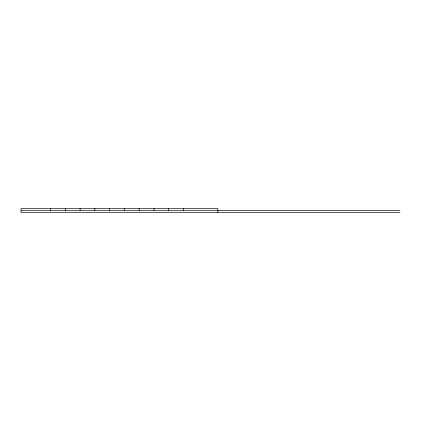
<?xml version="1.0" encoding="UTF-8"?>
<svg xmlns="http://www.w3.org/2000/svg" width="421" height="421" viewBox="0 0 421 421"><rect width="100%" height="100%" fill="white"/><g stroke="black" fill="none" stroke-linecap="round" stroke-linejoin="round"><path stroke-width="0.63" d="M21.05 210.5L399.95 210.5M399.95 212.468L21.05 212.468L21.05 208.532L217.883 208.532L217.883 212.468M183.435 208.532L183.435 210.5M168.674 208.532L168.674 210.5M154.039 208.532L154.039 210.5M139.151 208.532L139.151 210.5M124.384 208.532L124.384 210.5M109.623 208.532L109.623 210.5M94.862 208.532L94.862 210.5M80.101 208.532L80.101 210.5M65.339 208.532L65.339 210.5M50.573 208.532L50.573 210.5"/></g></svg>
